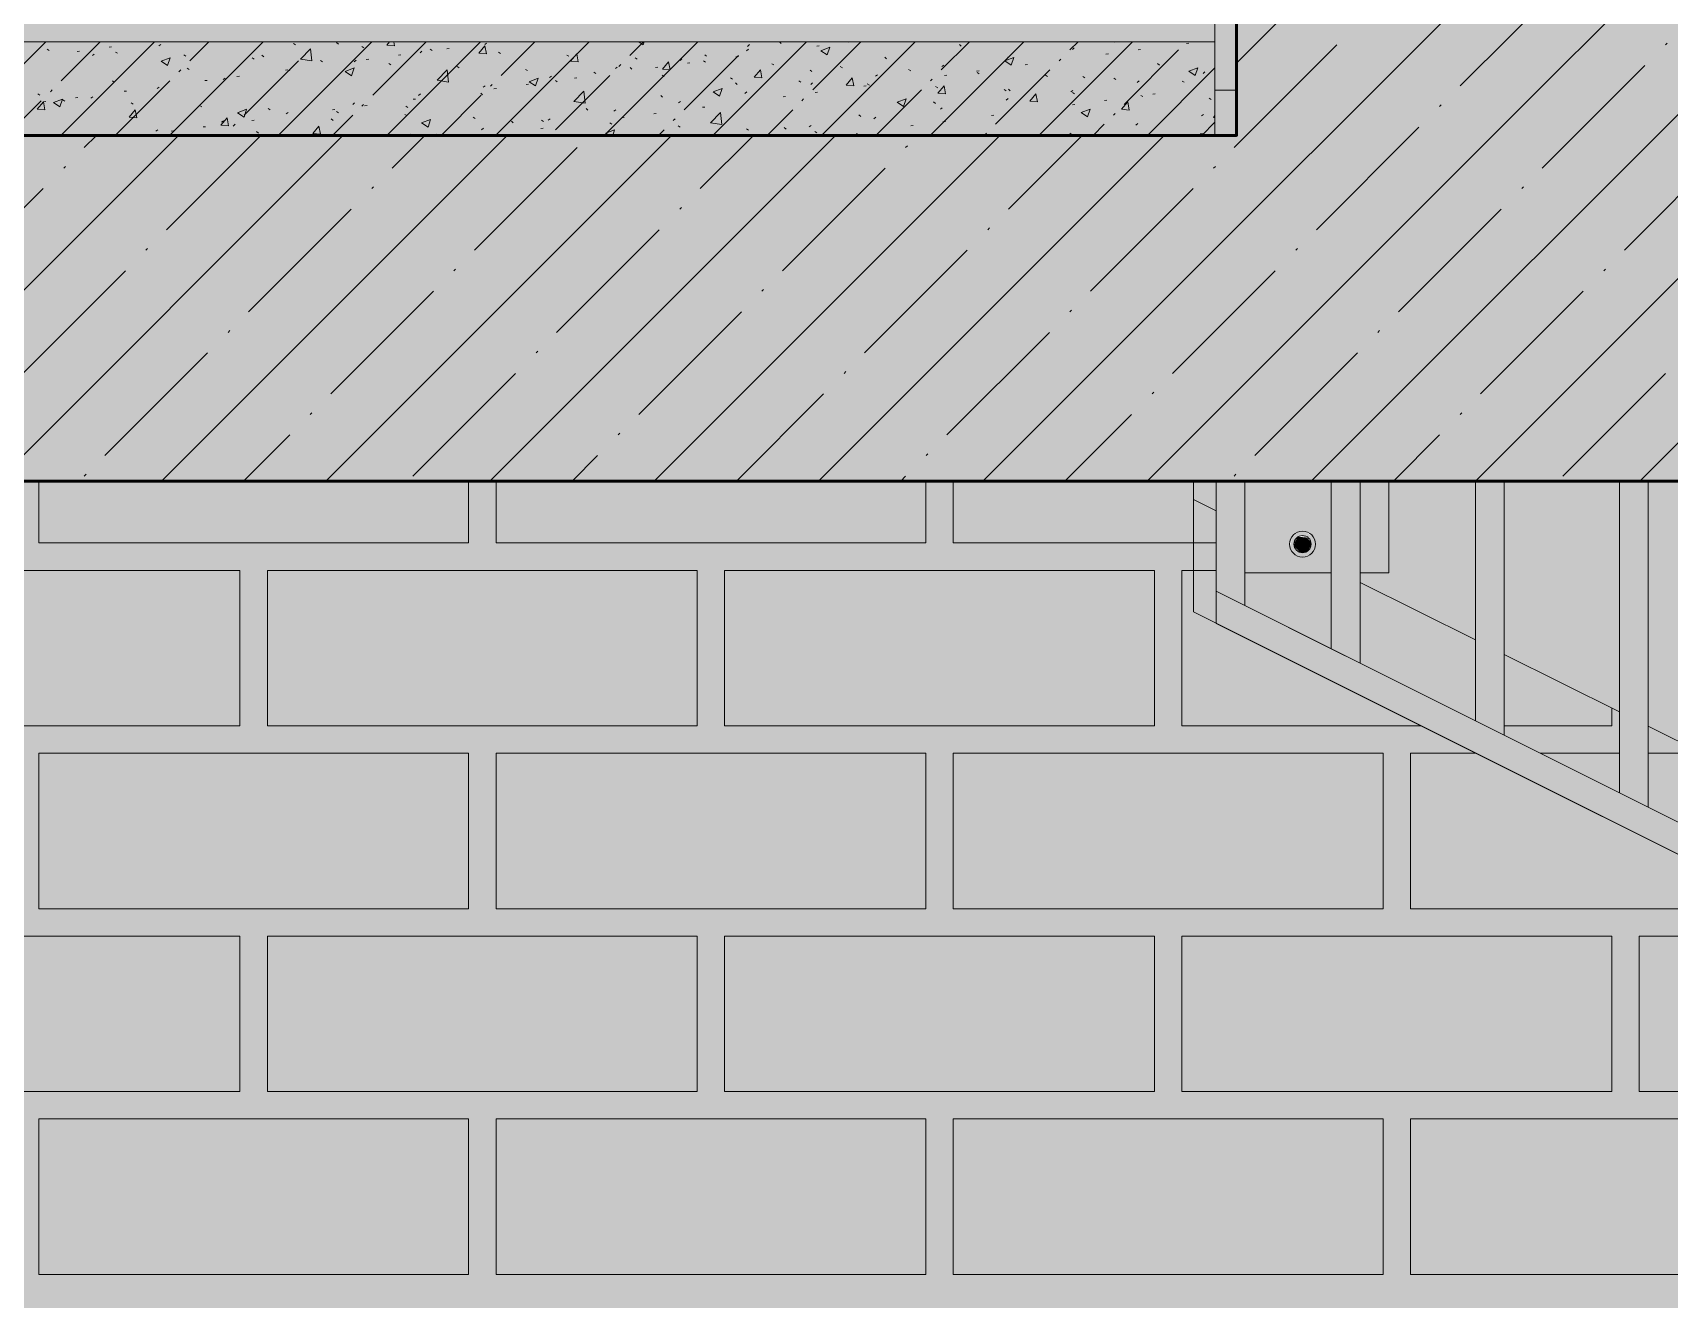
# Model space of a CAD drawing. Header units: millimetres. Extents: x -81576 to 1046824, y -248937 to 691537.
# Drawn here: x -13429 to -11157, y 632463 to 634223 of the extents above; entities that cross this region are included whole.
import ezdxf

# ---------------------------------------------------------------- set-up
doc = ezdxf.new("R2010")
doc.units = ezdxf.units.MM
doc.layers.add('PDF _Геометрия', color=7, linetype='Continuous', true_color=0x1d1d1d)
doc.layers.add('PDF _Сплошная заливка', color=7, linetype='Continuous', true_color=0xffffff)

msp = doc.modelspace()

# ---------------------------------------------------------------- hatches: boundary and pattern name
at = {"layer": 'PDF _Сплошная заливка', "true_color": 0x636466, "transparency": 33554559}
h = msp.add_hatch(color=251, dxfattribs=at)
h.paths.add_polyline_path([(-14198.8, 617839.9), (-46, 617839.9), (-46, 618839.9), (-487.7, 618839.9), (-487.7, 634793.8), (-987.7, 634793.8), (-987.7, 629959.9), (-3957.7, 629959.9), (-3957.7, 629709.9), (-4557.7, 629709.9), (-4557.7, 629409.9), (-5157.7, 629409.9), (-5157.7, 629109.9), (-5757.7, 629109.9), (-5757.7, 628809.9), (-6357.7, 628809.9), (-6357.7, 628509.9), (-6957.7, 628509.9), (-6957.7, 628209.9), (-7557.7, 628209.9), (-7557.7, 627909.9), (-8157.7, 627909.9), (-8157.7, 627609.9), (-8757.7, 627609.9), (-8757.7, 627309.9), (-9357.7, 627309.9), (-9357.7, 627009.9), (-9957.7, 627009.9), (-9957.7, 626709.9), (-10557.7, 626709.9), (-10557.7, 626409.9), (-11157.7, 626409.9), (-11157.7, 626109.9), (-11757.7, 626109.9), (-11757.7, 625579.9), (-18387.7, 625579.9), (-18387.7, 633599.9), (-11037.7, 633599.9), (-11037.7, 634234.5), (-9691.8, 634907.4), (-9784.9, 635093.8), (-9934.9, 634793.8), (-11157.7, 634793.8), (-11157.7, 634509.9), (-11757.7, 634509.9), (-11757.7, 634079.9), (-18387.7, 634079.9), (-18387.7, 634793.8), (-18887.7, 634793.8), (-18887.7, 617839.9), (-18387.7, 617839.9)], flags=0)
h.paths.add_polyline_path([(-9481.2, 618839.9), (-11037.7, 618839.9), (-11037.7, 619074.5), (-4145.8, 622979.9), (-987.7, 622979.9), (-987.7, 618839.9), (-7122.4, 618839.9)], flags=0)
h.paths.add_polyline_path([(-11757.7, 618839.9), (-18387.7, 618839.9), (-18387.7, 625099.9), (-11037.7, 625099.9), (-11037.7, 625834.5), (-3584.2, 629559.9), (-987.7, 629559.9), (-987.7, 623379.9), (-3987.7, 623379.9), (-3987.7, 623429.9), (-4557.7, 623429.9), (-4557.7, 623089.9), (-5157.7, 623089.9), (-5157.7, 622749.9), (-5757.7, 622749.9), (-5757.7, 622409.9), (-6357.7, 622409.9), (-6357.7, 622069.9), (-6957.7, 622069.9), (-6957.7, 621729.9), (-7557.7, 621729.9), (-7557.7, 621389.9), (-8157.7, 621389.9), (-8157.7, 621049.9), (-8757.7, 621049.9), (-8757.7, 620709.9), (-9357.7, 620709.9), (-9357.7, 620369.9), (-9957.7, 620369.9), (-9957.7, 620029.9), (-10557.7, 620029.9), (-10557.7, 619689.9), (-11157.7, 619689.9), (-11157.7, 619349.9), (-11757.7, 619349.9), (-11757.7, 618888.4)], flags=0)
h = msp.add_hatch(color=251, dxfattribs=at)
h.paths.add_polyline_path([(-11782.8, 634143), (-11757.7, 634143), (-11757.7, 634239.9), (-11787.7, 634239.9), (-11787.7, 634143)], flags=0)
h.paths.add_polyline_path([(-11787.7, 634539.9), (-11747.7, 634539.9), (-11747.7, 634793.8), (-11787.7, 634793.8), (-11787.7, 634561.8)], flags=0)
h = msp.add_hatch(color=251, dxfattribs=at)
h.paths.add_polyline_path([(-3987.7, 629929.9), (-3987.7, 630974.6), (-4026.1, 630974.6), (-4026.1, 629929.9), (-3990.9, 629929.9)], flags=0)
h.paths.add_polyline_path([(-3989.8, 630859.1), (-4004.5, 630930.4), (-3987.7, 630929), (-3989.4, 630860.2)], flags=0)
h.paths.add_polyline_path([(-4026.1, 630994.6), (-3986.1, 630994.6), (-3986.1, 631041.2), (-4026.1, 631021.2)], flags=0)
h.paths.add_polyline_path([(-4026.1, 631110.7), (-3986.1, 631132.7), (-3986.1, 631202.8), (-4026.1, 631202.8), (-4026.1, 631113)], flags=0)
h.paths.add_polyline_path([(-4005.2, 631222.8), (-3986.1, 631222.8), (-3986.1, 631774.6), (-4026.1, 631774.6), (-4026.1, 631222.8), (-4005.9, 631222.8)], flags=0)
h.paths.add_polyline_path([(-3989.8, 631659.1), (-4004.5, 631730.4), (-3987.7, 631729), (-3987.7, 631665.4)], flags=0)
h.paths.add_polyline_path([(-3986.1, 631794.6), (-3986.1, 631841.2), (-4026.1, 631821.2), (-4026.1, 631794.6), (-4014.5, 631794.6)], flags=0)
h.paths.add_polyline_path([(-4026.1, 631910.7), (-3986.1, 631932.7), (-3986.1, 632002.8), (-4026.1, 632002.8), (-4026.1, 631913)], flags=0)
h.paths.add_polyline_path([(-3986.1, 632022.8), (-3986.1, 632742.2), (-4027.7, 632762.7), (-4026.1, 632022.8), (-3998.8, 632022.8)], flags=0)
h.paths.add_polyline_path([(-4107.7, 632758.2), (-4107.7, 632769.9), (-4041.6, 632769.9), (-8089.3, 634793.8), (-8178.7, 634793.8), (-4173.9, 632791.3)], flags=0)
h.paths.add_polyline_path([(-11746.1, 633426.9), (-11746.1, 633599.9), (-11786.1, 633599.1), (-11786.1, 633446.9), (-11763.1, 633435.4)], flags=0)
h.paths.add_polyline_path([(-11747.7, 634539.9), (-11746.1, 634539.9), (-11747.7, 634561.8)], flags=0)
h = msp.add_hatch(color=251, dxfattribs=at)
h.paths.add_polyline_path([(-11586.1, 633346.9), (-11586.1, 633599.9), (-11626.1, 633599.1), (-11626.1, 633366.9), (-11607.7, 633357.7)], flags=0)
h.paths.add_polyline_path([(-11587.7, 634539.9), (-11587.7, 634793.8), (-11626.1, 634793.8), (-11626.1, 634539.9)], flags=0)
h = msp.add_hatch(color=251, dxfattribs=at)
h.paths.add_polyline_path([(-11186.1, 633146.9), (-11186.1, 633599.9), (-11226.1, 633599.9), (-11226.1, 633166.9), (-11217.7, 633162.7)], flags=0)
h.paths.add_polyline_path([(-11226.1, 634539.9), (-11187.7, 634539.9), (-11187.7, 634793.8), (-11226.1, 634793.8), (-11226.1, 634561.8)], flags=0)
for points in [[(-11840, 634209.9), (-11787.7, 634209.9), (-11787.7, 634239.9), (-18387.7, 634239.9), (-18387.7, 634209.9), (-11899.2, 634209.9)], [(-11796.1, 634079.9), (-11787.7, 634079.9), (-11787.7, 634209.9), (-18387.7, 634209.9), (-18387.7, 634079.9), (-11819, 634079.9)], [(-11757.7, 634079.9), (-11757.7, 634143), (-11787.7, 634143), (-11787.7, 634079.9), (-11783.6, 634079.9)], [(-11666.1, 633500.2), (-11660.1, 633501.8), (-11655.1, 633508.4), (-11654.5, 633515.3), (-11660.1, 633521.3), (-11672.1, 633522.6), (-11676.9, 633515.3), (-11677.7, 633509.1), (-11669, 633500.6)]]:
    msp.add_hatch(color=251, dxfattribs=at).paths.add_polyline_path(points)
h = msp.add_hatch(color=251, dxfattribs=at)
h.paths.add_polyline_path([(-10626.1, 632980.1), (-10626.1, 633609.9), (-10786.1, 633609.9), (-10786.1, 633059.9), (-10660.6, 632997.3)], flags=0)
h.paths.add_polyline_path([(-10826.1, 633079.8), (-10826.1, 633609.9), (-10986.1, 633609.9), (-10986.1, 633159.6)], flags=0)
h.paths.add_polyline_path([(-11026.1, 633179.6), (-11026.1, 633609.9), (-11037.7, 633609.9), (-11037.7, 633599.9), (-11186.1, 633599.9), (-11186.1, 633259.4)], flags=0)
h = msp.add_hatch(color=251, dxfattribs=at)
h.paths.add_polyline_path([(-10812.3, 619039.9), (-3987.7, 619039.9), (-3987.7, 622039.9), (-4487.7, 622039.9), (-4487.7, 622189.9), (-987.7, 622189.9), (-987.7, 622899.9), (-4000.5, 622899.9), (-10751.2, 619074.5)], flags=0)
h.paths.add_polyline_path([(-14247.7, 619039.9), (-11787.7, 619039.9), (-11787.7, 619379.9), (-11197.8, 619379.9), (-11197.8, 621115.6), (-11768, 620792.5), (-11787.7, 620827.3), (-4001.1, 625239.9), (-4260.4, 625239.9), (-4260.4, 625279.9), (-3987.7, 625279.9), (-3987.7, 629203), (-10713.8, 625839.9), (-11026.9, 625839.9), (-11037.7, 625834.5), (-11037.7, 625099.9), (-14247.7, 625099.9), (-14247.7, 620692.2)], flags=0)
h.paths.add_polyline_path([(-10597.8, 619719.9), (-10597.8, 621455.6), (-11157.8, 621138.2), (-11157.8, 619719.9), (-10812.3, 619719.9)], flags=0)
h.paths.add_polyline_path([(-10411.7, 620059.9), (-9997.8, 620059.9), (-9997.8, 621795.6), (-10557.8, 621478.2), (-10557.7, 620059.9)], flags=0)
h.paths.add_polyline_path([(-9481.2, 620399.9), (-9397.8, 620399.9), (-9397.8, 622135.6), (-9957.8, 621818.3), (-9957.7, 620399.9), (-9682.1, 620399.9)], flags=0)
h.paths.add_polyline_path([(-9357.8, 620739.9), (-8797.8, 620739.9), (-8797.8, 622475.6), (-9357.8, 622158.3), (-9357.8, 621049.9)], flags=0)
h.paths.add_polyline_path([(-8288, 621079.9), (-8197.8, 621079.9), (-8197.8, 622815.6), (-8757.8, 622498.3), (-8757.7, 621079.9)], flags=0)
h.paths.add_polyline_path([(-8157.8, 621419.9), (-7597.8, 621419.9), (-7597.8, 623155.7), (-8157.8, 622838.3), (-8157.8, 621729.9)], flags=0)
h.paths.add_polyline_path([(-7407.9, 621759.9), (-6997.8, 621759.9), (-6997.8, 623495.7), (-7557.8, 623178.3), (-7557.7, 621759.9)], flags=0)
h.paths.add_polyline_path([(-6957.7, 622099.9), (-6397.8, 622099.9), (-6397.8, 623835.7), (-6957.8, 623518.4), (-6957.8, 622099.9)], flags=0)
h.paths.add_polyline_path([(-6357.8, 622439.9), (-5797.8, 622439.9), (-5797.8, 624175.7), (-6357.8, 623858.4), (-6357.8, 622667.9)], flags=0)
h.paths.add_polyline_path([(-5197.8, 622779.9), (-5197.8, 624515.7), (-5757.8, 624198.4), (-5757.7, 622779.9)], flags=0)
h.paths.add_polyline_path([(-4597.8, 623119.9), (-4597.8, 624855.8), (-5157.8, 624538.4), (-5157.7, 623119.9), (-4617.7, 623119.9)], flags=0)
h.paths.add_polyline_path([(-4557.7, 623459.9), (-3997.8, 623459.9), (-3997.8, 625195.8), (-4557.8, 624878.4), (-4557.8, 623459.9)], flags=0)
h.paths.add_polyline_path([(-11787.7, 625579.9), (-11757.7, 625579.9), (-11757.7, 625839.9), (-11787.7, 625839.9), (-11787.7, 625599.9)], flags=0)
h.paths.add_polyline_path([(-13747.7, 625839.9), (-12757.7, 625839.9), (-12757.7, 625849.9), (-12723.3, 625849.9), (-12723.3, 625857.9), (-12719.7, 625857.9), (-12718.1, 625877.9), (-12695.7, 625877.9), (-12695, 625857.9), (-12692.1, 625857.9), (-12692.1, 625849.9), (-12657.7, 625849.9), (-12659.2, 626760.5), (-12681.8, 626762.8), (-12693.9, 626770), (-12700.7, 626777.7), (-12705.4, 626787.2), (-12706.7, 626791), (-12706.7, 626807.5), (-12707.5, 626810.6), (-12707.5, 627572.6), (-12707, 627582.5), (-12705.2, 627582.5), (-12704.6, 627585), (-12707.7, 627599.9), (-12703.4, 627617.2), (-12697.6, 627626.1), (-12689.6, 627633.1), (-12682.3, 627636.8), (-12672.5, 627639.3), (-12655.9, 627639.5), (-12621.6, 627639.8), (-12564.4, 627641.5), (-6414.6, 630716.4), (-11786.1, 633402.2), (-11786.1, 633558.6), (-11817.7, 633574.4), (-11817.7, 633599.9), (-14247.7, 633599.9), (-14247.7, 625839.9), (-14168.7, 625839.9)], flags=0)
h.paths.add_polyline_path([(-12429.7, 625839.9), (-11787.7, 625839.9), (-11787.7, 626149.9), (-11753.3, 626149.9), (-11753.3, 626157.9), (-11749.7, 626157.9), (-11748.1, 626177.9), (-11725.7, 626177.9), (-11725, 626157.9), (-11722.1, 626157.9), (-11722.1, 626149.9), (-11687.7, 626149.9), (-11687.7, 627190.4), (-12553.5, 626759.9), (-12617.7, 626759.9), (-12617.7, 625849.9), (-12583.3, 625849.9), (-12583.3, 625857.9), (-12579.7, 625857.9), (-12578.1, 625877.9), (-12555.7, 625877.9), (-12555, 625857.9), (-12552.1, 625857.9), (-12552.1, 625849.9), (-12517.7, 625849.9), (-12517.7, 625839.9)], flags=0)
h.paths.add_polyline_path([(-11547.7, 626139.9), (-11187.7, 626139.9), (-11187.7, 626439.9), (-10587.7, 626439.9), (-10587.7, 626739.9), (-9987.7, 626739.9), (-9987.7, 627049.9), (-9953.3, 627049.9), (-9953.3, 627057.9), (-9949.7, 627057.9), (-9948.1, 627077.9), (-9925.7, 627077.9), (-9925, 627057.9), (-9922.1, 627057.9), (-9922.1, 627049.9), (-9887.7, 627049.9), (-9887.7, 628090.4), (-11647.7, 627210.4), (-11647.7, 626149.9), (-11613.3, 626149.9), (-11613.3, 626157.9), (-11609.7, 626157.9), (-11607.7, 626177.9), (-11585.7, 626177.9), (-11585, 626157.9), (-11582.1, 626157.9), (-11582.1, 626149.9), (-11547.7, 626149.9)], flags=0)
h.paths.add_polyline_path([(-12567.7, 626838.5), (-12566.4, 626840.5), (-11687.7, 627279.9), (-11687.7, 627939.9), (-11675.7, 627941.4), (-11677.5, 627960.8), (-11676.1, 627972.5), (-11676.6, 627979.9), (-11677.3, 627979.9), (-11677.5, 627995.5), (-12553.5, 627559.9), (-12627.8, 627559.9), (-12627.7, 627489.9), (-12617.7, 627489.9), (-12617.7, 626839.8), (-12577.1, 626838.5)], flags=0)
h.paths.add_polyline_path([(-9387.7, 627039.9), (-9387.7, 627339.9), (-8787.7, 627339.9), (-8787.7, 627639.9), (-8187.7, 627639.9), (-8187.7, 627949.9), (-8153.3, 627949.9), (-8153.3, 627957.9), (-8149.7, 627957.9), (-8148.1, 627977.9), (-8125.7, 627977.9), (-8125, 627957.9), (-8122.1, 627957.9), (-8122.1, 627949.9), (-8087.7, 627949.9), (-8087.7, 628990.4), (-9847.7, 628110.4), (-9847.7, 627049.9), (-9813.3, 627049.9), (-9813.3, 627057.9), (-9809.7, 627057.9), (-9808.1, 627077.9), (-9785.7, 627077.9), (-9785, 627057.9), (-9782.1, 627057.9), (-9782.1, 627049.9), (-9747.7, 627049.9), (-9747.7, 627039.9), (-9481.2, 627039.9)], flags=0)
h.paths.add_polyline_path([(-11647.7, 627299.9), (-9887.7, 628179.9), (-9887.7, 628839.9), (-9875.7, 628841.4), (-9877.5, 628860.8), (-9876.1, 628872.5), (-9876.6, 628879.9), (-9877.3, 628879.9), (-9877.5, 628895.5), (-11658, 628005.3), (-11659, 627979.9), (-11660.6, 627979.9), (-11658, 627953.5), (-11657.7, 627939.9), (-11647.7, 627939.9), (-11647.7, 627409.9)], flags=0)
h.paths.add_polyline_path([(-7712.1, 627939.9), (-7587.7, 627939.9), (-7587.7, 628239.9), (-6987.7, 628239.9), (-6987.7, 628539.9), (-6387.7, 628539.9), (-6387.7, 628849.9), (-6353.3, 628849.9), (-6353.3, 628857.9), (-6349.7, 628857.9), (-6348.1, 628877.9), (-6325.7, 628877.9), (-6325, 628857.9), (-6322.1, 628857.9), (-6322.1, 628849.9), (-6287.7, 628849.9), (-6287.7, 629890.4), (-8047.7, 629010.4), (-8047.7, 627949.9), (-8013.3, 627949.9), (-8013.3, 627957.9), (-8009.7, 627957.9), (-8008.1, 627977.9), (-7985.7, 627977.9), (-7985, 627957.9), (-7982.1, 627957.9), (-7982.1, 627949.9), (-7947.7, 627949.9), (-7947.7, 627939.9)], flags=0)
h.paths.add_polyline_path([(-11667.7, 627975.1), (-11665.1, 627979.9), (-11670.7, 627978), (-11670.1, 627977.4)], flags=0)
h.paths.add_polyline_path([(-9847.7, 628199.9), (-8087.7, 629079.9), (-8087.7, 629739.9), (-8075.7, 629741.4), (-8077.5, 629760.8), (-8076.1, 629772.5), (-8076.6, 629779.9), (-8077.3, 629779.9), (-8077.5, 629795.5), (-9858, 628905.3), (-9859, 628879.9), (-9860.6, 628879.9), (-9858, 628853.5), (-9857.7, 628839.9), (-9847.7, 628839.9), (-9847.7, 628235.1)], flags=0)
h.paths.add_polyline_path([(-5787.7, 628839.9), (-5787.7, 629139.9), (-5187.7, 629139.9), (-5187.7, 629439.9), (-4587.7, 629439.9), (-4587.7, 629749.9), (-4553.3, 629749.9), (-4553.3, 629757.9), (-4549.7, 629757.9), (-4548.1, 629777.9), (-4540.8, 629779.5), (-5525.2, 630271.7), (-6247.7, 629910.4), (-6247.7, 628849.9), (-6213.3, 628849.9), (-6213.3, 628857.9), (-6209.7, 628857.9), (-6208.1, 628877.9), (-6185.7, 628877.9), (-6185, 628857.9), (-6182.1, 628857.9), (-6182.1, 628849.9), (-6147.7, 628849.9), (-6147.7, 628839.9), (-5943, 628839.9)], flags=0)
h.paths.add_polyline_path([(-9867.7, 628875.1), (-9865.1, 628879.9), (-9872.7, 628879.9), (-9870.1, 628877.4)], flags=0)
h.paths.add_polyline_path([(-8047.7, 629099.9), (-6287.7, 629979.9), (-6287.7, 630639.9), (-6275.8, 630642), (-6277.5, 630647.9), (-6325.2, 630671.7), (-8058, 629805.3), (-8059, 629779.9), (-8060.6, 629779.9), (-8058, 629753.5), (-8057.7, 629739.9), (-8047.7, 629739.9), (-8047.7, 629610.5)], flags=0)
h.paths.add_polyline_path([(-4321.3, 629739.9), (-4226.1, 629739.9), (-4226.1, 629788.2), (-4386.1, 629868), (-4385, 629757.9), (-4382.1, 629757.9), (-4382.1, 629749.9), (-4347.7, 629748), (-4347.7, 629739.9)], flags=0)
h.paths.add_polyline_path([(-4522.1, 629749.9), (-4487.7, 629749.9), (-4487.7, 629753), (-4525.7, 629772), (-4525, 629757.9), (-4522.1, 629757.9)], flags=0)
h.paths.add_polyline_path([(-4426.1, 629766.9), (-4426.1, 629888), (-4447.7, 629898.7), (-4447.7, 629777.7)], flags=0)
h.paths.add_polyline_path([(-8067.7, 629775.1), (-8065.1, 629779.9), (-8072.7, 629779.9), (-8070.1, 629777.4)], flags=0)
h.paths.add_polyline_path([(-4487.7, 629797.7), (-4487.7, 629918.7), (-4586.1, 629967.8), (-4586.1, 629846.9), (-4528.2, 629818)], flags=0)
h.paths.add_polyline_path([(-4626.1, 629866.9), (-4626.1, 629987.7), (-4786.1, 630067.5), (-4786.1, 629946.9), (-4663.4, 629885.6)], flags=0)
h.paths.add_polyline_path([(-4826.1, 629966.9), (-4826.1, 630087.5), (-4986.1, 630167.3), (-4986.1, 630046.9)], flags=0)
h.paths.add_polyline_path([(-6247.7, 629999.9), (-5614.6, 630316.4), (-6247.7, 630633), (-6247.7, 630023.1)], flags=0)
h.paths.add_polyline_path([(-5026.1, 630066.9), (-5026.1, 630187.2), (-5186.1, 630267), (-5186.1, 630146.9), (-5128.2, 630118)], flags=0)
h.paths.add_polyline_path([(-5226.1, 630166.9), (-5226.1, 630287), (-5360.5, 630354), (-5386.1, 630341.2), (-5386.1, 630246.9), (-5353.3, 630230.5)], flags=0)
h.paths.add_polyline_path([(-5426.1, 630266.9), (-5427, 630320.8), (-5480.5, 630294.1)], flags=0)
h.paths.add_polyline_path([(-5569.9, 630338.8), (-5450.1, 630398.7), (-5586.1, 630466.5), (-5586.1, 630346.9)], flags=0)
h.paths.add_polyline_path([(-5626.1, 630366.9), (-5626.1, 630486.5), (-5786.1, 630566.3), (-5786.1, 630446.9), (-5648.1, 630377.9)], flags=0)
h.paths.add_polyline_path([(-5826.1, 630466.9), (-5826.1, 630586.2), (-5986.1, 630666), (-5986.1, 630546.9), (-5943, 630525.3)], flags=0)
h.paths.add_polyline_path([(-6026.1, 630566.9), (-6026.1, 630686), (-6038.6, 630692.2), (-6186.1, 630692.2), (-6186.1, 630646.9)], flags=0)
h.paths.add_polyline_path([(-6226.1, 630666.9), (-6226.1, 630721.2), (-6258, 630705.3), (-6258, 630682.8), (-6237.9, 630672.8)], flags=0)
h.paths.add_polyline_path([(-6277.3, 630692.5), (-6277.3, 630695.6), (-6280.5, 630694.1)], flags=0)
h.paths.add_polyline_path([(-6369.9, 630738.8), (-6251.1, 630798.2), (-6386.1, 630865.5), (-6385.3, 630746.5)], flags=0)
h.paths.add_polyline_path([(-6426.1, 630766.9), (-6426.1, 630885.4), (-6586.1, 630965.2), (-6586.1, 630846.9), (-6532.7, 630820.2)], flags=0)
h.paths.add_polyline_path([(-6626.1, 630866.9), (-6626.1, 630985.2), (-6786.1, 631065), (-6786.1, 630946.9)], flags=0)
h.paths.add_polyline_path([(-6826.1, 630966.9), (-6826.1, 631084.9), (-6986.1, 631164.7), (-6986.1, 631046.9), (-6928.2, 631018)], flags=0)
h.paths.add_polyline_path([(-7026.1, 631066.9), (-7026.1, 631184.7), (-7186.1, 631264.5), (-7186.1, 631146.9), (-7122.4, 631115)], flags=0)
h.paths.add_polyline_path([(-7226.1, 631166.9), (-7226.1, 631284.4), (-7386.1, 631364.2), (-7386.1, 631246.9)], flags=0)
h.paths.add_polyline_path([(-7426.1, 631266.9), (-7426.1, 631384.2), (-7586.1, 631464), (-7586.1, 631346.9), (-7563.1, 631335.4)], flags=0)
h.paths.add_polyline_path([(-7626.1, 631366.9), (-7626.1, 631483.9), (-7786.1, 631563.7), (-7786.1, 631446.9), (-7712.1, 631409.9)], flags=0)
h.paths.add_polyline_path([(-7826.1, 631466.9), (-7826.1, 631583.7), (-7843.2, 631592.2), (-7986.1, 631592.2), (-7986.1, 631546.9), (-7964.3, 631536)], flags=0)
h.paths.add_polyline_path([(-8026.1, 631566.9), (-8026.1, 631683.4), (-8186.1, 631763.2), (-8186.1, 631646.9), (-8076.7, 631592.2)], flags=0)
h.paths.add_polyline_path([(-8226.1, 631666.9), (-8226.1, 631783.2), (-8386.1, 631863), (-8386.1, 631746.9), (-8301.8, 631704.7)], flags=0)
h.paths.add_polyline_path([(-8426.1, 631766.9), (-8426.1, 631882.9), (-8586.1, 631962.7), (-8586.1, 631846.9)], flags=0)
h.paths.add_polyline_path([(-8626.1, 631866.9), (-8626.1, 631982.6), (-8786.1, 632062.4), (-8786.1, 631946.9), (-8728.2, 631918)], flags=0)
h.paths.add_polyline_path([(-8826.1, 631966.9), (-8826.1, 632082.4), (-8986.1, 632162.2), (-8986.1, 632046.9)], flags=0)
h.paths.add_polyline_path([(-9026.1, 632066.9), (-9026.1, 632182.1), (-9186.1, 632261.9), (-9186.1, 632146.9)], flags=0)
h.paths.add_polyline_path([(-9226.1, 632166.9), (-9226.1, 632281.9), (-9386.1, 632361.7), (-9386.1, 632246.9), (-9363.1, 632235.4)], flags=0)
h.paths.add_polyline_path([(-9426.1, 632266.9), (-9426.1, 632381.6), (-9586.1, 632461.4), (-9586.1, 632346.9), (-9481.2, 632294.4)], flags=0)
h.paths.add_polyline_path([(-9626.1, 632366.9), (-9626.1, 632481.4), (-9647.8, 632492.2), (-9786.1, 632492.2), (-9786.1, 632446.9), (-9776.1, 632441.9)], flags=0)
h.paths.add_polyline_path([(-9826.1, 632466.9), (-9826.1, 632581.1), (-9986.1, 632660.9), (-9986.1, 632546.9), (-9876.7, 632492.2)], flags=0)
h.paths.add_polyline_path([(-10026.1, 632566.9), (-10026.1, 632680.9), (-10186.1, 632760.7), (-10186.1, 632646.9), (-10070.9, 632589.3)], flags=0)
h.paths.add_polyline_path([(-10226.1, 632666.9), (-10226.1, 632780.6), (-10386.1, 632860.4), (-10386.1, 632746.9)], flags=0)
h.paths.add_polyline_path([(-10426.1, 632766.9), (-10426.1, 632880.4), (-10586.1, 632960.1), (-10585.4, 632846.5), (-10528.2, 632818)], flags=0)
h.paths.add_polyline_path([(-10626.1, 632866.9), (-10626.1, 632980.1), (-10786.1, 633059.9), (-10786.1, 632946.9), (-10660.6, 632884.1)], flags=0)
h.paths.add_polyline_path([(-10826.1, 632966.9), (-10826.1, 633079.8), (-10986.1, 633159.6), (-10986.1, 633046.9)], flags=0)
h.paths.add_polyline_path([(-11026.1, 633066.9), (-11026.1, 633179.6), (-11186.1, 633259.4), (-11186.1, 633146.9), (-11163.1, 633135.4)], flags=0)
h.paths.add_polyline_path([(-11226.1, 633166.9), (-11226.1, 633279.3), (-11386.1, 633359.1), (-11386.1, 633246.9), (-11250.3, 633179)], flags=0)
h.paths.add_polyline_path([(-11426.1, 633266.9), (-11426.1, 633379.1), (-11586.1, 633458.9), (-11586.1, 633346.9)], flags=0)
h.paths.add_polyline_path([(-11626.1, 633366.9), (-11626.1, 633472.2), (-11746.1, 633472.2), (-11746.1, 633426.9)], flags=0)
h = msp.add_hatch(color=251, dxfattribs=at)
h.paths.add_polyline_path([(-11226.1, 633279.3), (-11226.1, 633599.9), (-11386.1, 633599.9), (-11386.1, 633359.1), (-11250.3, 633291.4)], flags=0)
h.paths.add_polyline_path([(-11426.1, 633379.1), (-11426.1, 633599.9), (-11546.1, 633599.1), (-11546.1, 633472.2), (-11586.1, 633472.2), (-11586.1, 633458.9), (-11548.7, 633440.2)], flags=0)
h.paths.add_polyline_path([(-11786.1, 633558.6), (-11786.1, 633599.9), (-11817.7, 633599.1), (-11817.7, 633574.4)], flags=0)
h = msp.add_hatch(color=251, dxfattribs=at)
h.paths.add_polyline_path([(-11586.1, 633472.2), (-11546.1, 633472.2), (-11546.1, 633599.9), (-11586.1, 633599.1), (-11586.1, 633492)], flags=0)
h.paths.add_polyline_path([(-11746.1, 633472.2), (-11626.1, 633472.2), (-11626.1, 633599.9), (-11746.1, 633599.1), (-11746.1, 633538.7)], flags=0)
h.paths.add_polyline_path([(-11666.1, 633494.2), (-11679.5, 633500.6), (-11684.1, 633512.2), (-11677.7, 633525.6), (-11669.2, 633529.4), (-11657.1, 633527.8), (-11648.7, 633516.8), (-11648.7, 633507.5), (-11654.5, 633498.8), (-11661.5, 633494.8)], flags=0)
h = msp.add_hatch(color=251, dxfattribs=at)
h.paths.add_polyline_path([(-11666.1, 633494.2), (-11658, 633496.8), (-11652, 633501.8), (-11648.1, 633512.2), (-11650.5, 633521.2), (-11660.1, 633528.2), (-11670.8, 633529.6), (-11679.8, 633522.6), (-11683.7, 633509.1), (-11683.4, 633507.4), (-11677.7, 633499), (-11667.6, 633494.8)], flags=0)
h.paths.add_polyline_path([(-11666.1, 633500.2), (-11670.4, 633501.8), (-11677.4, 633511.3), (-11676.5, 633518.2), (-11669.2, 633523.8), (-11656.4, 633518.5), (-11654.1, 633512.2), (-11655.7, 633506.2), (-11663, 633500.6)], flags=0)
h = msp.add_hatch(color=251, dxfattribs=at)
h.paths.add_polyline_path([(-4413.3, 629749.9), (-4413.3, 629757.9), (-4410.4, 629759), (-4447.7, 629777.7), (-4447.7, 629749.9)], flags=0)
h.paths.add_polyline_path([(-4487.7, 629753), (-4487.7, 629797.7), (-5480.5, 630294.1), (-5525.2, 630271.7), (-4534.6, 629777.9), (-4525.7, 629777.9), (-4525, 629771.6), (-4497.6, 629757.9)], flags=0)
h.paths.add_polyline_path([(-5614.6, 630316.4), (-5569.9, 630338.8), (-6258, 630682.8), (-6259, 630679.9), (-6260.6, 630679.9), (-6257.9, 630653.5), (-6257.7, 630639.9), (-6247.7, 630639.9), (-6247.7, 630633), (-5648.1, 630333.2)], flags=0)
h.paths.add_polyline_path([(-6276.7, 630647.4), (-6277.5, 630662.6), (-6277.3, 630679.9), (-6277.5, 630692.6), (-6280.5, 630694.1), (-6325.2, 630671.7), (-6277.4, 630647.8)], flags=0)
h.paths.add_polyline_path([(-6267.7, 630675.1), (-6265.1, 630679.9), (-6272.7, 630679.9), (-6270.1, 630677.4)], flags=0)
h.paths.add_polyline_path([(-6414.6, 630716.4), (-6369.9, 630738.8), (-11786.1, 633446.9), (-11786.1, 633402.2), (-6532.7, 630775.5)], flags=0)

# ---------------------------------------------------------------- linework, layer by layer
at = {"layer": 'PDF _Геометрия', "color": 7, "lineweight": 53}
for points in [[(-18387.7, 633599.9), (-11037.7, 633599.9), (-11037.7, 634234.5), (-9691.8, 634907.4)], [(-11157.7, 634793.8), (-11157.7, 634509.9), (-11757.7, 634509.9), (-11757.7, 634079.9), (-18387.7, 634079.9), (-18387.7, 634793.8)]]:
    msp.add_lwpolyline(points, dxfattribs=at)
at = {"layer": 'PDF _Геометрия', "color": 7, "lineweight": 50}
for points in [[(-11796.1, 634079.9), (-18387.7, 634079.9), (-18387.7, 634793.8)], [(-11757.7, 625579.9), (-18387.7, 625579.9), (-18387.7, 633599.9), (-11796.1, 633599.9)]]:
    msp.add_lwpolyline(points, dxfattribs=at)
at = {"layer": 'PDF _Геометрия', "color": 250, "lineweight": 9, "true_color": 0x2c2c2c}
for points in [[(-11882, 633599.9), (-10688.1, 634793.8)], [(-12110.1, 633599.9), (-11200.1, 634509.9)], [(-11757.7, 634180.4), (-11428.2, 634509.9)], [(-11447.3, 634148.6), (-11304.8, 634291.1)], [(-11653.9, 633599.9), (-11037.7, 634216.1)], [(-13541, 634079.9), (-13411, 634209.9)], [(-13409.4, 634199.8), (-13406.6, 634198)], [(-13390.2, 634079.9), (-13260.2, 634209.9)], [(-13389.7, 634155.8), (-13335.6, 634209.9)], [(-13367.6, 634196.6), (-13364.3, 634197)], [(-13346.5, 634190.9), (-13343.8, 634192.9)], [(-13323.1, 634202.4), (-13319.8, 634202.9)], [(-13314.5, 634195.8), (-13311.7, 634194)], [(-13254.1, 634204.2), (-13251.5, 634206.3)], [(-13239.3, 634079.9), (-13109.3, 634209.9)], [(-13211.2, 634183.5), (-13184.8, 634209.9)], [(-13159.4, 634209.9), (-13159.4, 634209.9)], [(-13088.4, 634079.9), (-12958.4, 634209.9)], [(-13067.3, 634207.6), (-13064.4, 634205.8)], [(-13041.6, 634183.4), (-13057.4, 634185.9), (-13043.5, 634200.3)], [(-13047.8, 634196), (-13045.2, 634198.6)], [(-13041.6, 634183.4), (-13043.5, 634200.3)], [(-13007.3, 634209.1), (-13004.9, 634206.9)], [(-12972.4, 634203.6), (-12969.5, 634201.8)], [(-12957.2, 634135.7), (-12883, 634209.9)], [(-12937.6, 634079.9), (-12807.6, 634209.9)], [(-12926.9, 634204.5), (-12937.6, 634205.4), (-12933.8, 634209.9)], [(-12926.9, 634204.5), (-12927.9, 634209.9)], [(-12891.5, 634194.8), (-12888.9, 634196.8)], [(-12877.4, 634199.6), (-12874.6, 634197.8)], [(-12854.3, 634200.2), (-12850.9, 634200.6)], [(-12799.4, 634193.3), (-12810, 634194.3), (-12801.5, 634204.5)], [(-12801.7, 634206.2), (-12799.1, 634208.2)], [(-12799.4, 634193.3), (-12801.5, 634204.5)], [(-12786.7, 634079.9), (-12656.7, 634209.9)], [(-12782.5, 634195.6), (-12779.7, 634193.8)], [(-12778.7, 634163.4), (-12732.2, 634209.9)], [(-12671.9, 634182.2), (-12682.5, 634183.1), (-12673.9, 634193.3)], [(-12671.9, 634182.2), (-12673.9, 634193.3)], [(-12635.8, 634079.9), (-12505.8, 634209.9)], [(-12600.2, 634191), (-12581.3, 634209.9)], [(-12587.5, 634209.9), (-12581.6, 634205.9)], [(-12581.6, 634205.9), (-12580.3, 634209.9)], [(-12496.2, 634192), (-12493.8, 634189.8)], [(-12484.9, 634079.9), (-12355, 634209.9)], [(-12438.1, 634197.5), (-12435.4, 634199.6)], [(-12436.7, 634203.6), (-12434.2, 634206.1)], [(-12392.5, 634209.8), (-12390.1, 634207.6)], [(-12346.2, 634143.2), (-12279.6, 634209.9)], [(-12340.5, 634203.9), (-12337.1, 634204.3)], [(-12326.1, 634191.7), (-12335, 634197.6), (-12322.5, 634202.4)], [(-12334.1, 634079.9), (-12204.1, 634209.9)], [(-12326.1, 634191.7), (-12322.5, 634202.4)], [(-12296, 634209.7), (-12294.7, 634209.9)], [(-12183.2, 634079.9), (-12053.2, 634209.9)], [(-12167.7, 634170.9), (-12128.7, 634209.9)], [(-12142.6, 634206.4), (-12140.1, 634204.1)], [(-12032.3, 634079.9), (-11902.3, 634209.9)], [(-11989.2, 634198.6), (-11977.8, 634209.9)], [(-11985.7, 634199.5), (-11983.1, 634201.5)], [(-11939, 634192.8), (-11935.6, 634193.2)], [(-11929.2, 634209.9), (-11926.6, 634209.5)], [(-11926.6, 634209.5), (-11926.7, 634209.9)], [(-11913.7, 634123.1), (-11838.3, 634198.6)], [(-11894.5, 634198.6), (-11891.1, 634199.1)], [(-11827.1, 634207.5), (-11823.8, 634207.9)], [(-11761, 634063), (-11618.4, 634205.6)], [(-11162.2, 634205.6), (-11159.8, 634208)], [(-13242.1, 634177.1), (-13250.9, 634183), (-13238.5, 634187.8)], [(-13242.1, 634177.1), (-13238.5, 634187.8)], [(-13226.3, 634168.4), (-13223.8, 634170.9)], [(-13219.6, 634191.8), (-13216.8, 634190)], [(-13214.7, 634173.5), (-13212.2, 634171.3)], [(-13135.8, 634108), (-13060.3, 634183.5)], [(-13124.7, 634187.8), (-13121.9, 634186)], [(-13111, 634191.3), (-13108.6, 634189.1)], [(-13078.4, 634170.7), (-13075.1, 634171.1)], [(-13075.2, 634168.9), (-13072.5, 634171)], [(-13029.8, 634183.8), (-13027, 634182)], [(-12986.5, 634162.8), (-12995.4, 634168.8), (-12982.9, 634173.6)], [(-12986.6, 634162.8), (-12982.9, 634173.6)], [(-12982.8, 634182.3), (-12980.2, 634184.3)], [(-12966.1, 634185.5), (-12962.8, 634185.9)], [(-12934.9, 634179.8), (-12932, 634177.9)], [(-12921.6, 634191.3), (-12918.3, 634191.8)], [(-12851.8, 634154), (-12867.6, 634156.5), (-12853.8, 634170.9)], [(-12851.8, 634154), (-12853.8, 634170.9)], [(-12840, 634175.7), (-12837.1, 634173.9)], [(-12745, 634171.7), (-12742.2, 634169.9)], [(-12687.6, 634191.6), (-12684.8, 634189.8)], [(-12620.3, 634172.8), (-12617.6, 634174.9)], [(-12615.3, 634175.9), (-12612.8, 634178.4)], [(-12599.9, 634174.2), (-12597.4, 634172)], [(-12592.7, 634187.6), (-12589.9, 634185.8)], [(-12564.6, 634174.4), (-12561.3, 634174.8)], [(-12544.4, 634171), (-12555, 634171.9), (-12546.4, 634182.2)], [(-12544.4, 634171), (-12546.4, 634182.2)], [(-12530.4, 634184.2), (-12527.8, 634186.2)], [(-12524.7, 634115.6), (-12449.3, 634191)], [(-12520.1, 634180.2), (-12516.8, 634180.7)], [(-12497.8, 634183.6), (-12495, 634181.8)], [(-12452.8, 634189.1), (-12449.4, 634189.5)], [(-12416.8, 634159.9), (-12427.5, 634160.8), (-12418.9, 634171)], [(-12416.8, 634159.9), (-12418.9, 634171)], [(-12402.9, 634179.6), (-12400, 634177.8)], [(-12349.9, 634170.8), (-12347.5, 634168.5)], [(-12308, 634175.6), (-12305.1, 634173.8)], [(-12246.2, 634188.6), (-12243.8, 634186.3)], [(-12213, 634171.6), (-12210.2, 634169.7)], [(-12166.8, 634175.6), (-12164.2, 634177.6)], [(-12118.6, 634169.1), (-12115.3, 634169.5)], [(-12092.3, 634095.5), (-12016.8, 634170.9)], [(-12070.6, 634177.4), (-12079.4, 634183.4), (-12067, 634188.2)], [(-12075.5, 634188.1), (-12072.9, 634190.1)], [(-12070.6, 634177.4), (-12067, 634188.2)], [(-12051.3, 634178), (-12047.9, 634178.4)], [(-12004.2, 634183.5), (-12001.7, 634186)], [(-11881.5, 634079.9), (-11787.7, 634173.7)], [(-11867.3, 634179.8), (-11864.8, 634177.5)], [(-11815.1, 634163.2), (-11823.9, 634169.2), (-11811.5, 634173.9)], [(-11815.1, 634163.2), (-11811.5, 634173.9)], [(-11333.3, 634034.5), (-11190.7, 634177.1)], [(-13318.4, 634155.7), (-13315.9, 634153.5)], [(-13314.3, 634080.4), (-13238.9, 634155.8)], [(-13256.3, 634145), (-13253.6, 634147.1)], [(-13190.3, 634156), (-13186.9, 634156.4)], [(-13165, 634157.5), (-13162.3, 634159.6)], [(-13145.7, 634161.8), (-13142.4, 634162.3)], [(-12803.9, 634147), (-12801.2, 634149)], [(-12793.8, 634148.3), (-12791.3, 634150.8)], [(-12744.2, 634150.7), (-12740.9, 634151.1)], [(-12731, 634148.6), (-12739.9, 634154.5), (-12727.4, 634159.3)], [(-12731, 634148.6), (-12727.4, 634159.3)], [(-12711.5, 634160.3), (-12708.9, 634162.3)], [(-12703.6, 634156.4), (-12701.1, 634154.2)], [(-12703.3, 634087.9), (-12627.8, 634163.4)], [(-12676.9, 634159.6), (-12673.6, 634160)], [(-12650.1, 634167.7), (-12647.3, 634165.9)], [(-12555.2, 634163.7), (-12552.4, 634161.9)], [(-12460.3, 634159.7), (-12457.5, 634157.9)], [(-12453.6, 634153), (-12451.2, 634150.7)], [(-12365.4, 634155.7), (-12362.6, 634153.9)], [(-12349, 634150.9), (-12346.3, 634152.9)], [(-12289.3, 634148.7), (-12299.9, 634149.6), (-12291.4, 634159.8)], [(-12289.3, 634148.7), (-12291.4, 634159.8)], [(-12275.4, 634148.5), (-12272.1, 634148.9)], [(-12270.5, 634151.7), (-12267.6, 634149.9)], [(-12259.2, 634162.3), (-12256.5, 634164.3)], [(-12182.8, 634155.8), (-12180.3, 634158.3)], [(-12175.6, 634147.7), (-12172.7, 634145.9)], [(-12161.8, 634137.5), (-12172.4, 634138.5), (-12163.8, 634148.7)], [(-12161.8, 634137.5), (-12163.8, 634148.7)], [(-12163.1, 634163.2), (-12159.8, 634163.7)], [(-12118.1, 634167.5), (-12115.3, 634165.7)], [(-12023.2, 634163.5), (-12020.4, 634161.7)], [(-11971, 634162), (-11968.5, 634159.7)], [(-11928.3, 634159.5), (-11925.5, 634157.7)], [(-11895.5, 634153.6), (-11892.9, 634155.7)], [(-11833.4, 634155.5), (-11830.6, 634153.7)], [(-11804.2, 634166.1), (-11801.6, 634168.2)], [(-13465.6, 634079.9), (-13417.4, 634128.2)], [(-13412.4, 634115.4), (-13423, 634116.3), (-13414.4, 634126.5)], [(-13422.1, 634137.9), (-13419.6, 634135.7)], [(-13414.4, 634126.4), (-13411.1, 634126.9)], [(-13412.4, 634115.4), (-13414.4, 634126.5)], [(-13404.8, 634140.7), (-13402.3, 634143.2)], [(-13391.5, 634119.7), (-13400.3, 634125.7), (-13387.9, 634130.4)], [(-13391.5, 634119.7), (-13387.9, 634130.5)], [(-13387.4, 634129.3), (-13384.6, 634127.5)], [(-13369.9, 634132.3), (-13366.6, 634132.7)], [(-13348.6, 634131.7), (-13346, 634133.7)], [(-13302.5, 634141.2), (-13299.2, 634141.6)], [(-13292.5, 634125.3), (-13289.6, 634123.5)], [(-12985, 634123.1), (-12982.3, 634125.1)], [(-12901, 634130.1), (-12897.7, 634130.5)], [(-12893.7, 634135.6), (-12891, 634137.6)], [(-12862.2, 634079.9), (-12806.4, 634135.7)], [(-12807.3, 634138.6), (-12804.8, 634136.4)], [(-12788.8, 634144.8), (-12785.4, 634145.3)], [(-12662.1, 634124.6), (-12677.9, 634127), (-12664, 634141.5)], [(-12662.1, 634124.6), (-12664, 634141.5)], [(-12557.3, 634135.2), (-12554.8, 634132.9)], [(-12532.6, 634125), (-12530, 634127.1)], [(-12475.5, 634134.3), (-12484.3, 634140.3), (-12471.9, 634145.1)], [(-12475.5, 634134.3), (-12471.9, 634145.1)], [(-12440.3, 634138.3), (-12437.6, 634140.4)], [(-12387.2, 634133.7), (-12383.9, 634134.2)], [(-12361.3, 634128.2), (-12358.8, 634130.7)], [(-12342.7, 634139.6), (-12339.4, 634140)], [(-12258.7, 634079.9), (-12195.3, 634143.2)], [(-12220, 634120.1), (-12228.8, 634126.1), (-12216.4, 634130.8)], [(-12220, 634120.1), (-12216.4, 634130.8)], [(-12178.3, 634126.4), (-12175.9, 634124.1)], [(-12080.6, 634143.7), (-12077.8, 634141.9)], [(-12077.7, 634128.9), (-12075, 634131)], [(-12074.6, 634144.2), (-12072.2, 634141.9)], [(-12034.2, 634126.4), (-12044.9, 634127.3), (-12036.3, 634137.5)], [(-12034.2, 634126.4), (-12036.3, 634137.5)], [(-11987.9, 634140.3), (-11985.2, 634142.3)], [(-11985.7, 634139.6), (-11982.9, 634137.8)], [(-11941.2, 634128.5), (-11937.9, 634128.9)], [(-11906.7, 634115.2), (-11917.3, 634116.2), (-11908.8, 634126.4)], [(-11906.7, 634115.2), (-11908.8, 634126.4)], [(-11890.8, 634135.6), (-11888, 634133.8)], [(-11873.9, 634137.4), (-11870.6, 634137.8)], [(-11795.9, 634131.6), (-11793.1, 634129.8)], [(-13284.9, 634104.2), (-13295.5, 634105.1), (-13286.9, 634115.4)], [(-13284.9, 634104.2), (-13286.9, 634115.4)], [(-13197.6, 634121.3), (-13194.7, 634119.5)], [(-13157.3, 634093.1), (-13168, 634094), (-13159.4, 634104.2)], [(-13157.3, 634093.1), (-13159.4, 634104.2)], [(-13135.9, 634105.5), (-13144.8, 634111.4), (-13132.3, 634116.2)], [(-13135.9, 634105.5), (-13132.3, 634116.2)], [(-13102.6, 634117.3), (-13099.8, 634115.5)], [(-13077.3, 634109.7), (-13074.7, 634111.8)], [(-13014.7, 634103), (-13012.2, 634100.8)], [(-13013, 634079.9), (-12984.9, 634108)], [(-13012.9, 634115.3), (-13009.6, 634115.8)], [(-13007.7, 634113.3), (-13004.9, 634111.5)], [(-12972.3, 634120.6), (-12969.8, 634123.1)], [(-12968.4, 634121.2), (-12965.1, 634121.6)], [(-12912.8, 634109.2), (-12910, 634107.4)], [(-12911, 634120.8), (-12908.5, 634118.6)], [(-12880.4, 634091.2), (-12889.3, 634097.2), (-12876.8, 634102)], [(-12880.4, 634091.2), (-12876.8, 634102)], [(-12817.9, 634105.2), (-12815.1, 634103.4)], [(-12723, 634101.2), (-12720.2, 634099.4)], [(-12713.7, 634101.1), (-12711, 634103.2)], [(-12661, 634117.4), (-12658.5, 634115.1)], [(-12622.4, 634113.6), (-12619.8, 634115.7)], [(-12611.4, 634104.2), (-12608.1, 634104.7)], [(-12566.9, 634110.1), (-12563.6, 634110.5)], [(-12539.8, 634100.5), (-12537.3, 634103)], [(-12499.5, 634119), (-12496.2, 634119.4)], [(-12472.3, 634095.1), (-12488.1, 634097.6), (-12474.3, 634112)], [(-12472.3, 634095.1), (-12474.3, 634112)], [(-12409.6, 634079.9), (-12373.9, 634115.6)], [(-12282, 634108.6), (-12279.6, 634106.3)], [(-12261.3, 634103.1), (-12258.7, 634105.1)], [(-12169, 634116.4), (-12166.3, 634118.4)], [(-12098, 634107.8), (-12094.7, 634108.3)], [(-11985.7, 634122.6), (-11982.4, 634123.1)], [(-11964.5, 634105.9), (-11973.3, 634111.8), (-11960.9, 634116.6)], [(-11964.5, 634105.9), (-11960.9, 634116.6)], [(-11928.8, 634108), (-11926.3, 634110.6)], [(-11806.4, 634107), (-11803.8, 634109)], [(-11787.7, 634104.8), (-11789.8, 634105), (-11787.7, 634107.5)], [(-11475.8, 634120.1), (-11473.5, 634122.4)], [(-13706.8, 633599.9), (-13226.8, 634079.9)], [(-13478.7, 633599.9), (-12998.7, 634079.9)], [(-13357.7, 634063), (-13340.8, 634079.9)], [(-13258.4, 634085.8), (-13255.8, 634087.9)], [(-13250.6, 633599.9), (-12770.6, 634079.9)], [(-13243.6, 633949), (-13112.7, 634079.9)], [(-13237, 634085.8), (-13233.7, 634086.3)], [(-13192.5, 634091.7), (-13189.2, 634092.1)], [(-13167.1, 634098.4), (-13164.5, 634100.4)], [(-13163.9, 634079.9), (-13163.4, 634080.4)], [(-13150.8, 634093), (-13148.3, 634095.5)], [(-13125.2, 634100.6), (-13121.9, 634101)], [(-13118.4, 634085.2), (-13115.9, 634083)], [(-13029.8, 634081.9), (-13040.4, 634082.8), (-13031.9, 634093)], [(-13029.8, 634081.9), (-13031.9, 634093)], [(-13022.5, 633599.9), (-12542.5, 634079.9)], [(-12930, 634034.5), (-12884.6, 634079.9)], [(-12906, 634079.9), (-12904.3, 634081.9)], [(-12904, 634079.9), (-12904.3, 634081.9)], [(-12868.4, 634081.8), (-12866.3, 634079.9)], [(-12806.1, 634087.8), (-12803.4, 634089.8)], [(-12794.4, 633599.9), (-12314.4, 634079.9)], [(-12791, 634080.6), (-12787.7, 634081)], [(-12764.7, 634099.6), (-12762.2, 634097.3)], [(-12723.7, 634089.4), (-12720.4, 634089.9)], [(-12629.2, 634079.9), (-12633.7, 634083), (-12621.3, 634087.7)], [(-12628.1, 634097.2), (-12625.2, 634095.4)], [(-12623.9, 634079.9), (-12621.3, 634087.7)], [(-12566.3, 633599.9), (-12086.3, 634079.9)], [(-12560.4, 634079.9), (-12552.4, 634087.9)], [(-12533.2, 634093.2), (-12530.3, 634091.4)], [(-12502.3, 634006), (-12428.4, 634079.9)], [(-12441.5, 634079.9), (-12439.8, 634081.2)], [(-12438.2, 634089.2), (-12435.4, 634087.4)], [(-12385.7, 634090.8), (-12383.2, 634088.5)], [(-12351.1, 634091.7), (-12348.5, 634093.7)], [(-12343.3, 634085.2), (-12340.5, 634083.4)], [(-12338.2, 633599.9), (-11858.2, 634079.9)], [(-12287.1, 634079.9), (-12284.5, 634082.6)], [(-12284.2, 634079.9), (-12284.5, 634082.6)], [(-12248.4, 634081.2), (-12246.4, 634079.9)], [(-12209.9, 634093.1), (-12206.6, 634093.6)], [(-12165.4, 634099), (-12162, 634099.4)], [(-12107.3, 634080.4), (-12104.8, 634082.9)], [(-12074.6, 633977.5), (-11972.2, 634079.9)], [(-11990, 634081.1), (-11987.4, 634083.1)], [(-11957, 634079.9), (-11941.4, 634095.5)], [(-11897.7, 634094.4), (-11895, 634096.5)], [(-11808.4, 634082), (-11805.1, 634082.4)], [(-11806.1, 634079.9), (-11787.7, 634098.3)], [(-11646.9, 633949), (-11504.4, 634091.6)], [(-12815.9, 633920.5), (-12673.4, 634063)], [(-12217.2, 634063), (-12214.8, 634065.4)], [(-11219.2, 633920.5), (-11076.7, 634063)], [(-13386.2, 634034.5), (-13383.8, 634036.9)], [(-12388.2, 633892), (-12245.7, 634034.5)], [(-11789.5, 634034.5), (-11787.1, 634036.9)], [(-13557.2, 633863.5), (-13414.7, 634006)], [(-12958.5, 634006), (-12956.1, 634008.4)], [(-11960.6, 633863.5), (-11818, 634006)], [(-11425.8, 633599.9), (-11037.7, 633988)], [(-11361.8, 634006), (-11359.4, 634008.4)], [(-13129.6, 633834.9), (-12987, 633977.5)], [(-12530.8, 633977.5), (-12528.4, 633979.9)], [(-11532.9, 633834.9), (-11390.3, 633977.5)], [(-12701.9, 633806.4), (-12559.3, 633949)], [(-12103.1, 633949), (-12100.7, 633951.4)], [(-13272.1, 633920.5), (-13269.8, 633922.9)], [(-12274.2, 633777.9), (-12131.6, 633920.5)], [(-11675.4, 633920.5), (-11673.1, 633922.9)], [(-13443.2, 633749.4), (-13300.6, 633892)], [(-12844.4, 633892), (-12842.1, 633894.3)], [(-11846.5, 633749.4), (-11703.9, 633892)], [(-11247.8, 633892), (-11245.4, 633894.3)], [(-13015.5, 633720.9), (-12873, 633863.5)], [(-12416.8, 633863.5), (-12414.4, 633865.8)], [(-11418.8, 633720.9), (-11276.3, 633863.5)], [(-12587.8, 633692.4), (-12445.3, 633834.9)], [(-11989.1, 633834.9), (-11986.7, 633837.3)], [(-13158.1, 633806.4), (-13155.7, 633808.8)], [(-12160.1, 633663.9), (-12017.6, 633806.4)], [(-11561.4, 633806.4), (-11559, 633808.8)], [(-13329.2, 633635.4), (-13186.6, 633777.9)], [(-12730.4, 633777.9), (-12728, 633780.3)], [(-11732.5, 633635.4), (-11589.9, 633777.9)], [(-12901.5, 633606.8), (-12758.9, 633749.4)], [(-12302.7, 633749.4), (-12300.3, 633751.8)], [(-11304.8, 633606.8), (-11162.2, 633749.4)], [(-11197.7, 633599.9), (-11037.7, 633759.9)], [(-12452.2, 633599.9), (-12331.2, 633720.9)], [(-11875, 633720.9), (-11872.7, 633723.3)], [(-13044, 633692.4), (-13041.7, 633694.8)], [(-11996, 633599.9), (-11903.5, 633692.4)], [(-11447.3, 633692.4), (-11445, 633694.8)], [(-13136.5, 633599.9), (-13072.5, 633663.9)], [(-12616.3, 633663.9), (-12614, 633666.2)], [(-11539.8, 633599.9), (-11475.8, 633663.9)], [(-12680.3, 633599.9), (-12644.9, 633635.4)], [(-12188.7, 633635.4), (-12186.3, 633637.7)], [(-13357.7, 633606.8), (-13355.3, 633609.2)], [(-12224.1, 633599.9), (-12217.2, 633606.8)], [(-11761, 633606.8), (-11758.6, 633609.2)]]:
    msp.add_lwpolyline(points, dxfattribs=at)
at = {"layer": 'PDF _Геометрия', "color": 7, "lineweight": 9}
for points in [[(-18387.7, 634079.9), (-11787.7, 634079.9), (-11787.7, 634209.9), (-11787.7, 634239.9), (-18387.7, 634239.9), (-18387.7, 634209.9)], [(-11786.1, 633599.1), (-11786.1, 633446.9)], [(-11786.1, 633472.2), (-11786.1, 633599.1)], [(-11626.1, 633366.9), (-11626.1, 633599.1)], [(-11546.1, 633472.2), (-11586.1, 633472.2), (-11546.1, 633472.2), (-11546.1, 633599.1)], [(-11426.1, 633266.9), (-11426.1, 633599.9)], [(-11226.1, 633166.9), (-11226.1, 633599.9)]]:
    msp.add_lwpolyline(points, close=True, dxfattribs=at)
for points in [[(-11787.7, 634239.9), (-11787.7, 634143), (-11787.7, 634079.9)], [(-11787.7, 634209.9), (-18387.7, 634209.9)], [(-11787.7, 634143), (-11757.7, 634143), (-11787.7, 634143)], [(-14247.7, 633599.9), (-14247.7, 625839.9), (-14247.7, 633599.9), (-11817.7, 633599.9), (-11817.7, 633574.4), (-11786.1, 633558.6)], [(-13747.7, 633599.9), (-11817.7, 633599.9)], [(-11817.7, 633599.1), (-11817.7, 633574.4)], [(-6369.9, 630738.8), (-11786.1, 633446.9), (-11786.1, 633402.2), (-6414.6, 630716.4), (-11786.1, 633402.2), (-11786.1, 633446.9), (-11746.1, 633426.9), (-11746.1, 633599.1), (-11746.1, 633426.9), (-11626.1, 633366.9), (-11586.1, 633346.9), (-11586.1, 633599.1), (-11586.1, 633346.9), (-11426.1, 633266.9), (-11386.1, 633246.9), (-11386.1, 633599.9), (-11386.1, 633246.9), (-11226.1, 633166.9), (-11186.1, 633146.9), (-11186.1, 633599.9), (-11186.1, 633146.9), (-11026.1, 633066.9)], [(-11666.1, 633599.9), (-11746.1, 633599.9), (-11666.1, 633599.9)], [(-11626.1, 633472.2), (-11746.1, 633472.2), (-11626.1, 633472.2)], [(-11426.1, 633379.1), (-11586.1, 633458.9)], [(-11786.1, 633408.9), (-11786.1, 633440.2), (-11786.1, 633408.9)], [(-11226.1, 633279.3), (-11386.1, 633359.1)], [(-11026.1, 633179.6), (-11186.1, 633259.4)]]:
    msp.add_lwpolyline(points, dxfattribs=at)
at = {"layer": 'PDF _Геометрия', "color": 9, "lineweight": 9, "true_color": 0xcacaca}
for points in [[(-13421, 633599.9), (-13421, 633513.9), (-12824.1, 633513.9), (-12824.1, 633599.9)], [(-12786, 633599.9), (-12786, 633513.9), (-12189.1, 633513.9), (-12189.1, 633599.9)], [(-12151, 633599.9), (-12151, 633513.9), (-11786.1, 633513.9)], [(-11786.1, 633475.8), (-11833.5, 633475.8), (-11833.5, 633259.9), (-11501.6, 633259.9)], [(-11386.1, 633259.9), (-11236.6, 633259.9), (-11236.6, 633284.5)], [(-11425.4, 633221.8), (-11516, 633221.8), (-11516, 633005.9), (-10993.6, 633005.9)], [(-11335.9, 633221.8), (-11226.1, 633221.8)], [(-11186.1, 633221.8), (-11110.7, 633221.8)], [(-10917.4, 632967.8), (-11198.5, 632967.8), (-11198.5, 632751.9), (-10601.6, 632751.9), (-10601.6, 632809.9)]]:
    msp.add_lwpolyline(points, dxfattribs=at)
at = {"layer": 'PDF _Геометрия', "color": 7, "lineweight": 15}
msp.add_lwpolyline([(-11817.7, 633599.1), (-11817.7, 633418), (-11217.7, 633118), (-10617.7, 632818), (-10017.7, 632518), (-9417.7, 632218), (-8817.7, 631918), (-8217.7, 631618), (-7617.7, 631318), (-7017.7, 631018), (-6417.7, 630718), (-6414.6, 630716.4)], dxfattribs=at)
at = {"layer": 'PDF _Геометрия', "color": 9, "lineweight": 9, "true_color": 0xcacaca}
for points in [[(-13141.6, 633475.8), (-13738.5, 633475.8), (-13738.5, 633259.9), (-13141.6, 633259.9)], [(-12506.6, 633475.8), (-13103.5, 633475.8), (-13103.5, 633259.9), (-12506.6, 633259.9)], [(-11871.6, 633475.8), (-12468.5, 633475.8), (-12468.5, 633259.9), (-11871.6, 633259.9)], [(-12824.1, 633221.8), (-13421, 633221.8), (-13421, 633005.9), (-12824.1, 633005.9)], [(-12189.1, 633221.8), (-12786, 633221.8), (-12786, 633005.9), (-12189.1, 633005.9)], [(-11554.1, 633221.8), (-12151, 633221.8), (-12151, 633005.9), (-11554.1, 633005.9)], [(-13141.6, 632967.8), (-13738.5, 632967.8), (-13738.5, 632751.9), (-13141.6, 632751.9)], [(-12506.6, 632967.8), (-13103.5, 632967.8), (-13103.5, 632751.9), (-12506.6, 632751.9)], [(-11871.6, 632967.8), (-12468.5, 632967.8), (-12468.5, 632751.9), (-11871.6, 632751.9)], [(-11236.6, 632967.8), (-11833.5, 632967.8), (-11833.5, 632751.9), (-11236.6, 632751.9)], [(-12824.1, 632713.8), (-13421, 632713.8), (-13421, 632497.9), (-12824.1, 632497.9)], [(-12189.1, 632713.8), (-12786, 632713.8), (-12786, 632497.9), (-12189.1, 632497.9)], [(-11554.1, 632713.8), (-12151, 632713.8), (-12151, 632497.9), (-11554.1, 632497.9)], [(-10919.1, 632713.8), (-11516, 632713.8), (-11516, 632497.9), (-10919.1, 632497.9)]]:
    msp.add_lwpolyline(points, close=True, dxfattribs=at)
at = {"layer": 'PDF _Геометрия', "color": 7, "lineweight": 9}
for radius in [18, 12]:
    msp.add_circle((-11666.1, 633512.2), radius, dxfattribs=at)
at = {"layer": 'PDF _Сплошная заливка', "lineweight": 35, "transparency": 33554559}
msp.add_solid([(-11386.1, 633246.9), (-11386.1, 633599.9), (-11426.1, 633266.9), (-11426.1, 633599.9)], dxfattribs=at)

doc.saveas('drawing.dxf')
